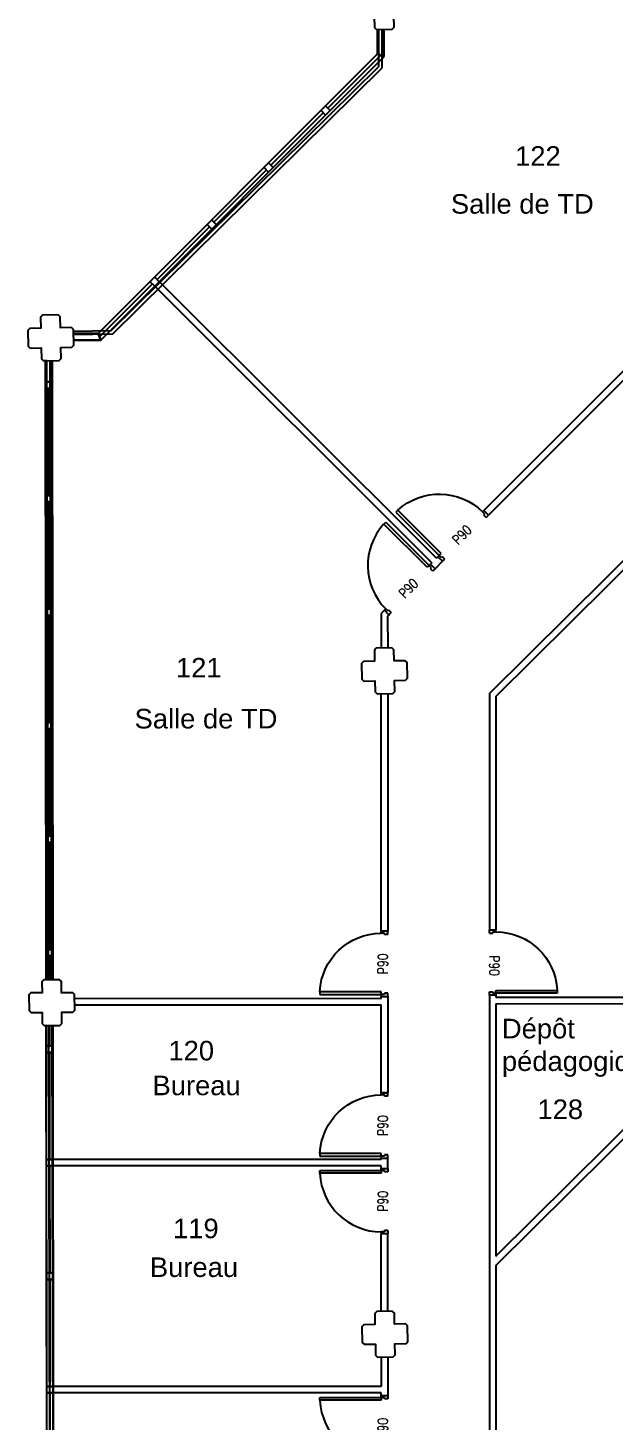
# Model space of a CAD drawing. Header units: centimetres. Extents: x -1707 to 3112, y 43 to 5669.
# Drawn here: x 109.73 to 118.71, y 66.52 to 87.88 of the extents above; entities that cross this region are included whole.
import ezdxf
from ezdxf.enums import TextEntityAlignment as Align

# ---------------------------------------------------------------- set-up
doc = ezdxf.new("R2010")
doc.units = ezdxf.units.CM
doc.header["$LTSCALE"] = 100
doc.header["$MEASUREMENT"] = 0
for name, color, linetype in [('0_Désignation', 7, 'Continuous'), ('0_Numéro de salle', 250, 'Continuous'), ('1-cloison', 9, 'Continuous')]:
    doc.layers.add(name, color=color, linetype=linetype)
doc.styles.add('ATT', font='ROMANS', dxfattribs={"width": 0.8, "height": 0.15})
doc.styles.get("Standard").update_dxf_attribs({"font": 'arial.ttf', "height": 0.2})

# ---------------------------------------------------------------- blocks, each defined once
blk = doc.blocks.new('P90c10d')
for p, q in [((-7, 10), (-7, 103.9)), ((-7, 103.9), (-3, 103.9)), ((-3, 103.9), (-3, 10)), ((-100, 0), (-100, 10)), ((-97, 10), (-100, 10)), ((-95, 0), (-100, 0)), ((-97, 5), (-97, 10)), ((-95, 5), (-97, 5)), ((-95, 0), (-95, 5)), ((-3, 10), (-7, 10)), ((-5, 0), (-5, 5)), ((-5, 5), (-3, 5)), ((0, 0), (-5, 0)), ((-3, 10), (0, 10)), ((-3, 5), (-3, 10)), ((0, 10), (0, 0))]:
    blk.add_line(p, q)
blk.add_arc((-3, 10), 94, 92.7294, 180)
at = {"style": 'ATT', "width": 0.8, "flags": 8}
blk.add_attdef('REF1', text='', height=15, dxfattribs=at).set_placement((-50, 0), align=Align.CENTER)
blk = doc.blocks.new('P90c10g')
for p, q in [((3, 103.9), (3, 10)), ((7, 103.9), (3, 103.9)), ((7, 10), (7, 103.9)), ((0, 10), (0, 0)), ((3, 10), (0, 10)), ((0, 0), (5, 0)), ((3, 10), (7, 10)), ((3, 5), (3, 10)), ((5, 5), (3, 5)), ((5, 0), (5, 5)), ((95, 0), (95, 5)), ((95, 5), (97, 5)), ((95, 0), (100, 0)), ((97, 10), (100, 10)), ((97, 5), (97, 10)), ((100, 0), (100, 10))]:
    blk.add_line(p, q)
blk.add_arc((3, 10), 94, 0, 87.2706)
at = {"style": 'ATT', "width": 0.8, "flags": 8}
blk.add_attdef('REF1', text='', height=15, dxfattribs=at).set_placement((50, 0), align=Align.CENTER)

msp = doc.modelspace()

# ---------------------------------------------------------------- linework, layer by layer
at = {"layer": '1-cloison', "color": 7, "extrusion": (-1, -0.000846464, 0)}
for p, q in [((115.085, 87.859), (115.085, 87.484)), ((115.085, 87.484), (115.085, 87.859)), ((115.085, 87.484), (115.085, 87.484))]:
    msp.add_line(p, q, dxfattribs=at)
at = {"layer": '1-cloison', "color": 7}
for p, q in [((115.101, 87.859), (115.102, 87.289)), ((115.151, 87.859), (115.152, 87.268)), ((111, 83.238), (115.102, 87.289)), ((111.021, 83.188), (115.152, 87.268)), ((111, 83.238), (110.427, 83.226)), ((111.021, 83.188), (110.428, 83.176)), ((110.042, 73.287), (110.016, 82.78)), ((110.092, 73.288), (110.066, 82.781)), ((110.042, 72.587), (110.068, 63.124)), ((110.092, 72.588), (110.118, 63.124)), ((115.142, 70.532), (110.11, 70.532)), ((115.142, 70.432), (110.11, 70.432)), ((115.142, 67.052), (110.113, 67.052)), ((115.142, 66.952), (110.114, 66.952))]:
    msp.add_line(p, q, dxfattribs=at)
at = {"layer": '1-cloison', "color": 7, "extrusion": (-1, -0.000846988, 0)}
for p, q in [((115.185, 87.861), (115.185, 87.443)), ((115.185, 87.443), (115.185, 87.861)), ((115.185, 87.443), (115.185, 87.443))]:
    msp.add_line(p, q, dxfattribs=at)
at = {"layer": '1-cloison', "color": 7, "extrusion": (-0.707799, 0.706414, 0)}
for p, q in [((115.085, 87.484), (110.805, 83.196)), ((110.805, 83.196), (115.085, 87.484)), ((115.085, 87.484), (115.085, 87.484)), ((110.805, 83.196), (110.805, 83.196))]:
    msp.add_line(p, q, dxfattribs=at)
at = {"layer": '1-cloison', "color": 7, "extrusion": (-0.707795, 0.706418, 0)}
for p, q in [((115.156, 87.414), (110.876, 83.126)), ((110.876, 83.126), (115.156, 87.414)), ((115.156, 87.414), (115.156, 87.414)), ((110.876, 83.126), (110.876, 83.126))]:
    msp.add_line(p, q, dxfattribs=at)
at = {"layer": '1-cloison', "color": 7, "extrusion": (0.707789, -0.706424, 0)}
for p, q in [((114.326, 86.653), (115.135, 87.464)), ((115.135, 87.464), (114.326, 86.653)), ((115.135, 87.464), (115.135, 87.464)), ((114.326, 86.653), (114.326, 86.653)), ((110.826, 83.146), (111.635, 83.957)), ((111.635, 83.957), (110.826, 83.146)), ((111.635, 83.957), (111.635, 83.957)), ((110.826, 83.146), (110.826, 83.146))]:
    msp.add_line(p, q, dxfattribs=at)
at = {"layer": '1-cloison', "color": 7, "extrusion": (-0.381322, -0.924442, 0)}
for p, q in [((115.085, 87.484), (115.185, 87.443)), ((115.185, 87.443), (115.085, 87.484)), ((115.085, 87.484), (115.085, 87.484)), ((115.185, 87.443), (115.185, 87.443))]:
    msp.add_line(p, q, dxfattribs=at)
at = {"layer": '1-cloison', "color": 7, "extrusion": (0.70689, -0.707323, 0)}
for p, q in [((115.156, 87.414), (115.185, 87.443)), ((115.185, 87.443), (115.156, 87.414)), ((115.156, 87.414), (115.156, 87.414)), ((115.185, 87.443), (115.185, 87.443))]:
    msp.add_line(p, q, dxfattribs=at)
at = {"layer": '1-cloison', "color": 7, "extrusion": (0.707733, -0.70648, 0)}
for p, q in [((113.452, 85.778), (114.255, 86.582)), ((114.255, 86.582), (113.452, 85.778)), ((114.255, 86.582), (114.255, 86.582)), ((113.452, 85.778), (113.452, 85.778)), ((111.706, 84.028), (112.508, 84.832)), ((112.508, 84.832), (111.706, 84.028)), ((112.508, 84.832), (112.508, 84.832)), ((111.706, 84.028), (111.706, 84.028))]:
    msp.add_line(p, q, dxfattribs=at)
at = {"layer": '1-cloison', "color": 7, "extrusion": (-0.708039, -0.706174, 0)}
for p, q in [((114.22, 86.618), (114.29, 86.547)), ((114.29, 86.547), (114.22, 86.618)), ((114.22, 86.618), (114.22, 86.618)), ((114.29, 86.547), (114.29, 86.547))]:
    msp.add_line(p, q, dxfattribs=at)
at = {"layer": '1-cloison', "color": 7, "extrusion": (-0.706124, -0.708088, 0)}
for p, q in [((114.29, 86.688), (114.361, 86.617)), ((114.361, 86.617), (114.29, 86.688)), ((114.29, 86.688), (114.29, 86.688)), ((114.361, 86.617), (114.361, 86.617)), ((111.6, 83.992), (111.671, 83.922)), ((111.671, 83.922), (111.6, 83.992)), ((111.6, 83.992), (111.6, 83.992)), ((111.67, 84.063), (111.741, 83.992)), ((111.741, 83.992), (111.67, 84.063)), ((111.67, 84.063), (111.67, 84.063)), ((111.741, 83.992), (111.741, 83.992)), ((111.671, 83.922), (111.671, 83.922))]:
    msp.add_line(p, q, dxfattribs=at)
at = {"layer": '1-cloison', "color": 7, "extrusion": (0.707712, -0.706501, 0)}
for p, q in [((112.579, 84.903), (113.382, 85.707)), ((113.382, 85.707), (112.579, 84.903)), ((113.382, 85.707), (113.382, 85.707)), ((112.579, 84.903), (112.579, 84.903))]:
    msp.add_line(p, q, dxfattribs=at)
at = {"layer": '1-cloison', "color": 7, "extrusion": (-0.707681, -0.706532, 0)}
for p, q in [((113.346, 85.743), (113.417, 85.672)), ((113.417, 85.672), (113.346, 85.743)), ((113.346, 85.743), (113.346, 85.743)), ((113.417, 85.672), (113.417, 85.672)), ((112.473, 84.868), (112.544, 84.797)), ((112.544, 84.797), (112.473, 84.868)), ((112.473, 84.868), (112.473, 84.868)), ((112.544, 84.797), (112.544, 84.797)), ((115.852, 79.617), (115.852, 79.617))]:
    msp.add_line(p, q, dxfattribs=at)
at = {"layer": '1-cloison', "color": 7, "extrusion": (-0.705764, -0.708447, 0)}
for p, q in [((113.417, 85.813), (113.488, 85.742)), ((113.488, 85.742), (113.417, 85.813)), ((113.417, 85.813), (113.417, 85.813)), ((113.488, 85.742), (113.488, 85.742)), ((112.544, 84.938), (112.614, 84.867)), ((112.614, 84.867), (112.544, 84.938)), ((112.544, 84.938), (112.544, 84.938)), ((112.614, 84.867), (112.614, 84.867))]:
    msp.add_line(p, q, dxfattribs=at)
at = {"layer": '1-cloison', "color": 7, "extrusion": (0.706454, 0.707758, 0)}
for p, q in [((111.741, 83.993), (115.989, 79.753)), ((115.988, 79.754), (115.988, 79.754))]:
    msp.add_line(p, q, dxfattribs=at)
at = {"layer": '1-cloison', "color": 7, "extrusion": (0.705764, 0.708447, 0)}
for p, q in [((111.741, 83.992), (111.741, 83.992)), ((111.671, 83.922), (111.671, 83.922))]:
    msp.add_line(p, q, dxfattribs=at)
at = {"layer": '1-cloison', "color": 7, "extrusion": (0.706417, 0.707796, 0)}
for p, q in [((111.67, 83.922), (115.918, 79.683)), ((115.917, 79.683), (115.917, 79.683))]:
    msp.add_line(p, q, dxfattribs=at)
at = {"layer": '1-cloison', "color": 7, "extrusion": (0.707807, -0.706406, 0)}
msp.add_line((120.18, 83.954), (116.716, 80.483), dxfattribs=at)
at = {"layer": '1-cloison', "color": 7, "extrusion": (0.707823, -0.70639, 0)}
msp.add_line((120.28, 83.912), (116.786, 80.412), dxfattribs=at)
at = {"layer": '1-cloison', "color": 7, "extrusion": (0.001422, -0.999999, 0)}
for p, q in [((110.427, 83.196), (110.805, 83.196)), ((110.805, 83.196), (110.427, 83.196)), ((110.805, 83.196), (110.805, 83.196))]:
    msp.add_line(p, q, dxfattribs=at)
at = {"layer": '1-cloison', "color": 7, "extrusion": (0.92345, 0.383719, 0)}
for p, q in [((110.847, 83.096), (110.805, 83.196)), ((110.805, 83.196), (110.805, 83.196)), ((110.805, 83.196), (110.847, 83.096)), ((110.847, 83.096), (110.847, 83.096))]:
    msp.add_line(p, q, dxfattribs=at)
at = {"layer": '1-cloison', "color": 7, "extrusion": (-0.70689, 0.707323, 0)}
for p, q in [((110.876, 83.126), (110.847, 83.096)), ((110.847, 83.096), (110.876, 83.126)), ((110.876, 83.126), (110.876, 83.126)), ((110.847, 83.096), (110.847, 83.096))]:
    msp.add_line(p, q, dxfattribs=at)
at = {"layer": '1-cloison', "color": 7, "extrusion": (0.000918606, -1, 0)}
for p, q in [((110.429, 83.096), (110.847, 83.096)), ((110.847, 83.096), (110.429, 83.096)), ((110.847, 83.096), (110.847, 83.096))]:
    msp.add_line(p, q, dxfattribs=at)
at = {"layer": '1-cloison', "color": 7, "ltscale": 2}
for p, q in [((110.016, 82.78), (109.966, 82.779)), ((115.142, 78.905), (115.142, 78.373)), ((115.241, 78.863), (115.242, 78.375)), ((115.142, 74.032), (115.142, 77.673)), ((115.242, 77.675), (115.242, 74.032)), ((115.142, 73.002), (115.142, 73.032)), ((115.142, 71.552), (115.142, 72.902)), ((115.242, 73.032), (115.242, 71.552)), ((116.902, 72.921), (116.902, 69.049)), ((115.142, 70.532), (115.142, 70.552)), ((115.242, 70.392), (115.242, 70.552)), ((115.142, 70.392), (115.142, 70.432)), ((115.142, 68.203), (115.142, 69.392)), ((115.242, 68.205), (115.242, 69.392)), ((116.902, 68.908), (116.902, 64.496)), ((115.142, 67.503), (115.142, 67.052)), ((115.242, 67.505), (115.242, 66.911)), ((115.142, 66.911), (115.142, 66.952))]:
    msp.add_line(p, q, dxfattribs=at)
at = {"layer": '1-cloison', "color": 7, "extrusion": (-1, -0.000960714, 0)}
for p, q in [((109.998, 82.78), (110.007, 73.287)), ((110.007, 73.287), (109.998, 82.78)), ((110.098, 82.782), (110.107, 73.288)), ((110.107, 73.288), (110.098, 82.782))]:
    msp.add_line(p, q, dxfattribs=at)
at = {"layer": '1-cloison', "color": 7, "extrusion": (0.000531851, -1, 0)}
for p, q in [((109.999, 82.454), (110.099, 82.454)), ((110.099, 82.454), (109.999, 82.454)), ((109.999, 82.454), (109.999, 82.454)), ((110.099, 82.454), (110.099, 82.454)), ((110, 80.714), (110.1, 80.714)), ((110.1, 80.714), (110, 80.714)), ((110, 80.714), (110, 80.714)), ((110, 80.614), (110.1, 80.614)), ((110.1, 80.614), (110, 80.614)), ((110, 80.614), (110, 80.614)), ((110.1, 80.714), (110.1, 80.714)), ((110.1, 80.614), (110.1, 80.614)), ((110.002, 78.874), (110.102, 78.874)), ((110.102, 78.874), (110.002, 78.874)), ((110.002, 78.874), (110.002, 78.874)), ((110.102, 78.874), (110.102, 78.874)), ((110.004, 77.234), (110.104, 77.234)), ((110.104, 77.234), (110.004, 77.234)), ((110.004, 77.234), (110.004, 77.234)), ((110.004, 77.134), (110.104, 77.134)), ((110.104, 77.134), (110.004, 77.134)), ((110.004, 77.134), (110.004, 77.134)), ((110.104, 77.234), (110.104, 77.234)), ((110.104, 77.134), (110.104, 77.134)), ((110.005, 75.494), (110.105, 75.494)), ((110.105, 75.494), (110.005, 75.494)), ((110.005, 75.494), (110.005, 75.494)), ((110.105, 75.494), (110.105, 75.494)), ((110.005, 75.394), (110.105, 75.394)), ((110.105, 75.394), (110.005, 75.394)), ((110.005, 75.394), (110.005, 75.394)), ((110.105, 75.394), (110.105, 75.394)), ((110.007, 73.754), (110.107, 73.754)), ((110.107, 73.754), (110.007, 73.754)), ((110.007, 73.754), (110.007, 73.754)), ((110.007, 73.754), (110.107, 73.754)), ((110.107, 73.754), (110.007, 73.754)), ((110.007, 73.754), (110.007, 73.754)), ((110.107, 73.754), (110.107, 73.754)), ((110.107, 73.754), (110.107, 73.754)), ((110.008, 72.272), (110.108, 72.272)), ((110.108, 72.272), (110.008, 72.272)), ((110.008, 72.272), (110.008, 72.272)), ((110.108, 72.272), (110.108, 72.272)), ((110.009, 72.172), (110.109, 72.172)), ((110.109, 72.172), (110.009, 72.172)), ((110.009, 72.172), (110.009, 72.172)), ((110.109, 72.172), (110.109, 72.172)), ((110.01, 70.532), (110.11, 70.532)), ((110.11, 70.532), (110.01, 70.532)), ((110.01, 70.532), (110.01, 70.532)), ((110.11, 70.532), (110.11, 70.532)), ((110.01, 70.432), (110.11, 70.432)), ((110.11, 70.432), (110.01, 70.432)), ((110.01, 70.432), (110.01, 70.432)), ((110.11, 70.432), (110.11, 70.432)), ((110.012, 68.792), (110.112, 68.792)), ((110.112, 68.792), (110.012, 68.792)), ((110.012, 68.792), (110.012, 68.792)), ((110.112, 68.792), (110.112, 68.792)), ((110.013, 67.052), (110.113, 67.052)), ((110.113, 67.052), (110.013, 67.052)), ((110.013, 67.052), (110.013, 67.052)), ((110.014, 66.952), (110.114, 66.952)), ((110.114, 66.952), (110.014, 66.952)), ((110.014, 66.952), (110.014, 66.952)), ((110.113, 67.052), (110.113, 67.052)), ((110.114, 66.952), (110.114, 66.952))]:
    msp.add_line(p, q, dxfattribs=at)
at = {"layer": '1-cloison', "color": 7, "extrusion": (0.005325, -0.999986, 0)}
for p, q in [((109.999, 82.354), (110.099, 82.355)), ((110.099, 82.355), (109.999, 82.354)), ((109.999, 82.354), (109.999, 82.354)), ((110.099, 82.355), (110.099, 82.355)), ((110.007, 73.654), (110.107, 73.655)), ((110.107, 73.655), (110.007, 73.654)), ((110.007, 73.654), (110.107, 73.655)), ((110.107, 73.655), (110.007, 73.654)), ((110.007, 73.654), (110.007, 73.654)), ((110.007, 73.654), (110.007, 73.654)), ((110.107, 73.655), (110.107, 73.655)), ((110.107, 73.655), (110.107, 73.655)), ((110.012, 68.692), (110.112, 68.692)), ((110.112, 68.692), (110.012, 68.692)), ((110.012, 68.692), (110.012, 68.692)), ((110.112, 68.692), (110.112, 68.692))]:
    msp.add_line(p, q, dxfattribs=at)
at = {"layer": '1-cloison', "color": 7, "extrusion": (-1, -0.000971056, 0)}
for p, q in [((110.049, 82.354), (110.05, 80.714)), ((110.05, 80.714), (110.049, 82.354)), ((110.049, 82.354), (110.049, 82.354)), ((110.05, 80.714), (110.05, 80.714))]:
    msp.add_line(p, q, dxfattribs=at)
at = {"layer": '1-cloison', "color": 7, "extrusion": (-0.707802, 0.706411, 0)}
for p, q in [((116.802, 77.675), (120.98, 81.824)), ((116.802, 77.675), (120.552, 81.399)), ((116.902, 69.049), (119.39, 71.519))]:
    msp.add_line(p, q, dxfattribs=at)
at = {"layer": '1-cloison', "color": 7, "extrusion": (-0.707804, 0.706408, 0)}
for p, q in [((116.902, 77.633), (121.05, 81.753)), ((116.902, 77.633), (120.593, 81.299)), ((116.902, 68.908), (119.46, 71.449))]:
    msp.add_line(p, q, dxfattribs=at)
at = {"layer": '1-cloison', "color": 7, "extrusion": (-1, -0.000949539, 0)}
for p, q in [((110.05, 80.614), (110.052, 78.974)), ((110.052, 78.974), (110.05, 80.614)), ((110.05, 80.614), (110.05, 80.614)), ((110.052, 78.974), (110.052, 78.974)), ((110.052, 78.874), (110.054, 77.234)), ((110.054, 77.234), (110.052, 78.874)), ((110.052, 78.874), (110.052, 78.874)), ((110.054, 77.234), (110.054, 77.234)), ((110.054, 77.134), (110.055, 75.494)), ((110.055, 75.494), (110.054, 77.134)), ((110.054, 77.134), (110.054, 77.134)), ((110.055, 75.494), (110.055, 75.494)), ((110.064, 66.952), (110.065, 65.312)), ((110.065, 65.312), (110.064, 66.952)), ((110.064, 66.952), (110.064, 66.952))]:
    msp.add_line(p, q, dxfattribs=at)
at = {"layer": '1-cloison', "color": 7, "extrusion": (0.708325, -0.705886, 0)}
msp.add_line((116.081, 79.704), (115.968, 79.591), dxfattribs=at)
at = {"layer": '1-cloison', "color": 7, "extrusion": (0.707369, -0.706844, 0)}
for p, q in [((116.01, 79.774), (115.989, 79.753)), ((115.852, 79.617), (115.852, 79.617)), ((115.918, 79.683), (115.897, 79.661))]:
    msp.add_line(p, q, dxfattribs=at)
at = {"layer": '1-cloison', "color": 7, "extrusion": (0.000412592, -1, 0)}
for p, q in [((110.002, 78.974), (110.102, 78.974)), ((110.102, 78.974), (110.002, 78.974)), ((110.002, 78.974), (110.002, 78.974)), ((110.102, 78.974), (110.102, 78.974))]:
    msp.add_line(p, q, dxfattribs=at)
at = {"layer": '1-cloison', "color": 7, "extrusion": (0.707942, -0.706271, 0)}
msp.add_line((115.191, 78.953), (115.142, 78.905), dxfattribs=at)
at = {"layer": '1-cloison', "color": 7, "extrusion": (0.708233, -0.705979, 0)}
msp.add_line((115.262, 78.882), (115.241, 78.863), dxfattribs=at)
at = {"layer": '1-cloison', "color": 7, "extrusion": (1, 0.000955062, 0)}
for p, q in [((116.802, 77.675), (116.802, 74.051)), ((116.902, 77.633), (116.902, 74.051)), ((116.802, 73.051), (116.802, 64.496)), ((116.902, 73.051), (116.902, 73.021))]:
    msp.add_line(p, q, dxfattribs=at)
at = {"layer": '1-cloison', "color": 7, "extrusion": (-0.999999, -0.001008, 0)}
for p, q in [((110.055, 75.394), (110.057, 73.754)), ((110.057, 73.754), (110.055, 75.394)), ((110.055, 75.394), (110.055, 75.394)), ((110.057, 73.754), (110.057, 73.754)), ((110.06, 70.432), (110.062, 68.792)), ((110.062, 68.792), (110.06, 70.432)), ((110.06, 70.432), (110.06, 70.432)), ((110.062, 68.792), (110.062, 68.792))]:
    msp.add_line(p, q, dxfattribs=at)
at = {"layer": '1-cloison', "color": 7, "extrusion": (-0.999999, -0.001009, 0)}
for p, q in [((110.057, 73.654), (110.057, 73.287)), ((110.057, 73.287), (110.057, 73.654)), ((110.057, 73.654), (110.057, 73.654)), ((110.058, 72.587), (110.058, 72.272)), ((110.058, 72.272), (110.058, 72.587)), ((110.058, 72.272), (110.058, 72.272))]:
    msp.add_line(p, q, dxfattribs=at)
at = {"layer": '1-cloison', "color": 7, "extrusion": (-0.000918606, 1, 0)}
for p, q in [((110.443, 73.003), (115.142, 73.002)), ((110.444, 72.903), (115.142, 72.902)), ((116.902, 73.021), (119.908, 73.023)), ((116.902, 73.021), (116.918, 73.021))]:
    msp.add_line(p, q, dxfattribs=at)
at = {"layer": '1-cloison', "color": 7, "extrusion": (-0.001422, 0.999999, 0)}
for q in [(119.91, 72.923), (116.918, 72.921)]:
    msp.add_line((116.902, 72.921), q, dxfattribs=at)
at = {"layer": '1-cloison', "color": 7, "extrusion": (-1, -0.000966211, 0)}
for p, q in [((110.008, 72.587), (110.015, 65.211)), ((110.017, 63.511), (110.008, 72.587)), ((110.108, 72.588), (110.115, 65.211)), ((110.117, 63.511), (110.108, 72.588)), ((110.117, 63.511), (110.108, 72.587))]:
    msp.add_line(p, q, dxfattribs=at)
at = {"layer": '1-cloison', "color": 7, "extrusion": (-1, -0.000913033, 0)}
for p, q in [((110.059, 72.172), (110.06, 70.532)), ((110.06, 70.532), (110.059, 72.172)), ((110.059, 72.172), (110.059, 72.172)), ((110.06, 70.532), (110.06, 70.532)), ((110.062, 68.692), (110.063, 67.052)), ((110.063, 67.052), (110.062, 68.692)), ((110.062, 68.692), (110.062, 68.692)), ((110.063, 67.052), (110.063, 67.052))]:
    msp.add_line(p, q, dxfattribs=at)
at = {"layer": '1-cloison', "color": 7, "extrusion": (-0.000341534, 1, 0)}
msp.add_line((115.142, 71.552), (115.242, 71.552), dxfattribs=at)
at = {"layer": '1-cloison', "color": 7, "flags": 128}
for points in [[(115.054, 88.558), (115.025, 88.527), (115.029, 88.357), (114.859, 88.353), (114.83, 88.323), (114.836, 88.083), (114.866, 88.054), (115.036, 88.058), (115.04, 87.888), (115.071, 87.858), (115.311, 87.864), (115.34, 87.895), (115.336, 88.065), (115.506, 88.069), (115.535, 88.099), (115.53, 88.339), (115.499, 88.368), (115.329, 88.364), (115.325, 88.534), (115.294, 88.564)], [(109.951, 83.479), (109.922, 83.449), (109.926, 83.279), (109.756, 83.275), (109.726, 83.245), (109.731, 83.005), (109.762, 82.975), (109.932, 82.979), (109.935, 82.809), (109.966, 82.779), (110.206, 82.784), (110.235, 82.815), (110.232, 82.985), (110.402, 82.988), (110.431, 83.019), (110.426, 83.259), (110.395, 83.288), (110.226, 83.285), (110.222, 83.455), (110.191, 83.484)], [(115.067, 78.372), (115.038, 78.341), (115.041, 78.171), (114.871, 78.168), (114.842, 78.137), (114.847, 77.897), (114.877, 77.868), (115.047, 77.871), (115.051, 77.701), (115.081, 77.672), (115.321, 77.677), (115.35, 77.707), (115.347, 77.877), (115.517, 77.88), (115.546, 77.911), (115.542, 78.151), (115.511, 78.18), (115.341, 78.177), (115.338, 78.347), (115.307, 78.376)], [(109.972, 73.287), (109.942, 73.257), (109.943, 73.087), (109.773, 73.086), (109.743, 73.056), (109.745, 72.816), (109.775, 72.786), (109.945, 72.787), (109.946, 72.617), (109.976, 72.587), (110.216, 72.588), (110.246, 72.619), (110.245, 72.789), (110.415, 72.789), (110.445, 72.82), (110.443, 73.06), (110.413, 73.089), (110.243, 73.089), (110.242, 73.259), (110.212, 73.288)], [(115.073, 68.202), (115.044, 68.171), (115.047, 68.001), (114.877, 67.998), (114.848, 67.967), (114.853, 67.727), (114.883, 67.698), (115.053, 67.701), (115.057, 67.531), (115.087, 67.502), (115.327, 67.507), (115.357, 67.537), (115.353, 67.707), (115.523, 67.711), (115.553, 67.741), (115.548, 67.981), (115.517, 68.011), (115.347, 68.007), (115.344, 68.177), (115.313, 68.207)]]:
    msp.add_lwpolyline(points, close=True, dxfattribs=at)

# ---------------------------------------------------------------- block references
at = {"layer": '1-cloison', "color": 7}
ref = msp.add_blockref('P90c10d', (116.081, 79.704), dxfattribs=dict(at, xscale=-0.01, yscale=0.01, zscale=0.01, rotation=45.05427317700186))
ref.add_attrib('REF1', 'P90', dxfattribs={"layer": '0', "height": 0.15, "rotation": 45.0543, "style": 'ATT', "width": 0.8, "flags": 8}).set_placement((116.434, 80.058), align=Align.CENTER)
at = {"layer": '1-cloison', "color": 7, "xscale": 0.01, "yscale": 0.01, "zscale": 0.01}
for p, rotation in [((115.968, 79.591), 45.05427317700065), ((115.242, 70.392), 90), ((115.242, 66.911), 90)]:
    msp.add_blockref('P90c10d', p, dxfattribs=dict(at, rotation=rotation)).add_auto_attribs({'REF1': 'P90'})
at = {"layer": '1-cloison', "color": 7}
ref = msp.add_blockref('P90c10d', (115.242, 73.032), dxfattribs=dict(at, xscale=-0.01, yscale=0.01, zscale=0.01, rotation=90))
ref.add_attrib('REF1', 'P90', dxfattribs={"layer": '0', "height": 0.15, "rotation": 90, "style": 'ATT', "width": 0.8, "flags": 8}).set_placement((115.242, 73.532), align=Align.CENTER)
ref = msp.add_blockref('P90c10g', (116.802, 73.051), dxfattribs=dict(at, xscale=-0.01, yscale=0.01, zscale=0.01, rotation=270.0000251455597))
ref.add_attrib('REF1', 'P90', dxfattribs={"layer": '0', "height": 0.15, "rotation": 270, "style": 'ATT', "width": 0.8, "flags": 8}).set_placement((116.802, 73.505), align=Align.CENTER)
ref = msp.add_blockref('P90c10d', (115.242, 70.552), dxfattribs=dict(at, xscale=-0.01, yscale=0.01, zscale=0.01, rotation=90))
ref.add_attrib('REF1', 'P90', dxfattribs={"layer": '0', "height": 0.15, "rotation": 90, "style": 'ATT', "width": 0.8, "flags": 8}).set_placement((115.242, 71.052), align=Align.CENTER)

# ---------------------------------------------------------------- texts
at = {"layer": '0_Désignation', "color": 7, "linetype": 'Continuous', "char_height": 0.3, "attachment_point": 1}
for s, width, insert in [('\\pxt4;{\\C256;Salle de TD}', 2.53512, (116.211, 85.335)), ('\\pxt4;Salle de TD', 2.3172, (111.362, 77.441)), ('\\pxt4;Dépôt \\Ppédagogique', 0.107, (116.993, 72.689)), ('\\pxt4;{\\C256;Bureau}', 0.107, (111.637, 71.817)), ('\\pxt4;Bureau', 0.107, (111.597, 69.03))]:
    msp.add_mtext_dynamic_manual_height_columns(s, width=width, gutter_width=0.01, heights=[0], dxfattribs=dict(at, insert=insert))
at = {"layer": '0_Numéro de salle', "color": 7, "linetype": 'Continuous', "char_height": 0.3, "attachment_point": 1}
for s, insert in [('122', (117.195, 86.07)), ('121', (111.996, 78.223)), ('120', (111.881, 72.351)), ('128', (117.538, 71.452)), ('119', (111.952, 69.624))]:
    msp.add_mtext_dynamic_manual_height_columns(s, width=0.02114, gutter_width=0.01, heights=[0], dxfattribs=dict(at, insert=insert))

doc.saveas('drawing.dxf')
